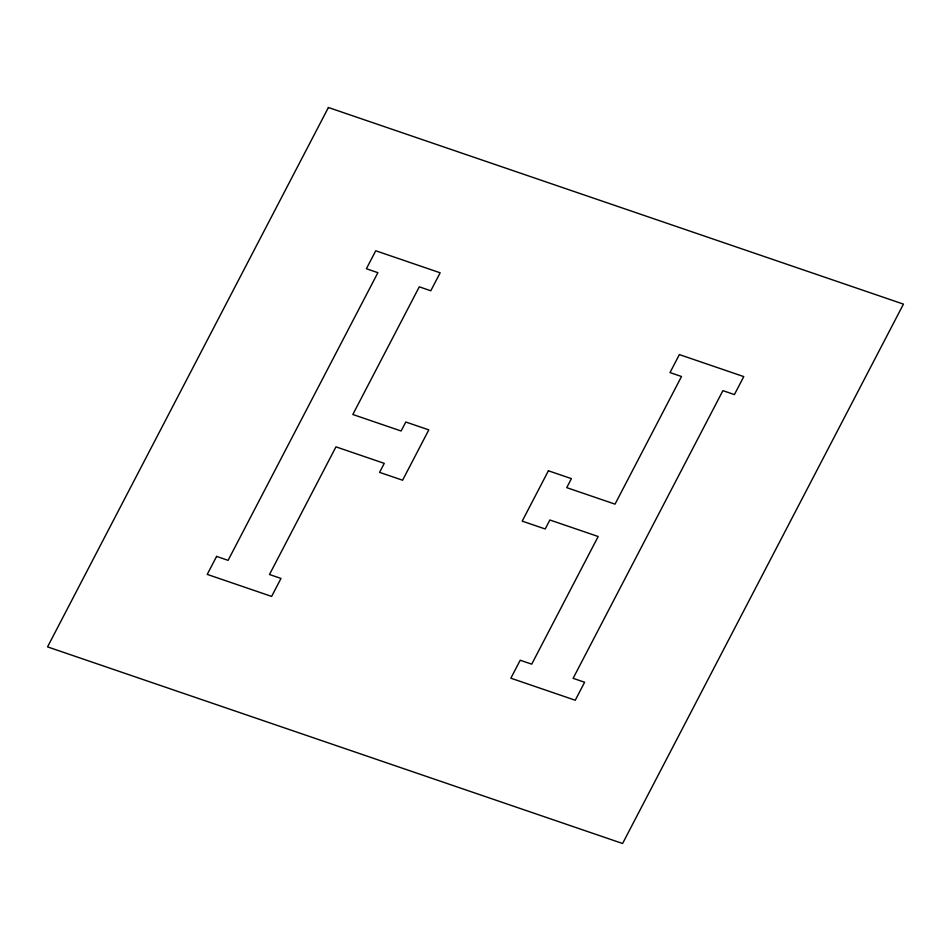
<?xml version="1.0" encoding="UTF-8"?>
<svg xmlns="http://www.w3.org/2000/svg" width="951" height="951" viewBox="0 0 951 951"><rect width="100%" height="100%" fill="white"/><g stroke="black" fill="none" stroke-linecap="round" stroke-linejoin="round"><path stroke-width="1.43" d="M328.404 107.499L47.55 646.882L622.596 843.501L903.45 304.118L328.404 107.499M216.59 556.418L207.235 574.392L271.629 596.42L280.997 578.434L269.49 574.511L335.965 446.851L384.263 463.363L379.592 472.362L402.594 480.219L428.806 429.876L405.804 422.018L401.12 431.005L352.821 414.493L419.284 286.833L430.791 290.768L440.147 272.794L375.74 250.767L366.385 268.753L377.88 272.675L228.097 560.353L216.59 556.418M548.406 470.781L522.194 521.124L545.196 528.982L549.88 519.995L598.179 536.507L531.716 664.167L520.209 660.232L510.853 678.206L575.26 700.233L584.615 682.247L573.12 678.325L722.903 390.647L734.41 394.582L743.765 376.608L679.371 354.58L670.003 372.566L681.51 376.501L615.035 504.149L566.737 487.637L571.408 478.638L548.406 470.781"/></g></svg>
